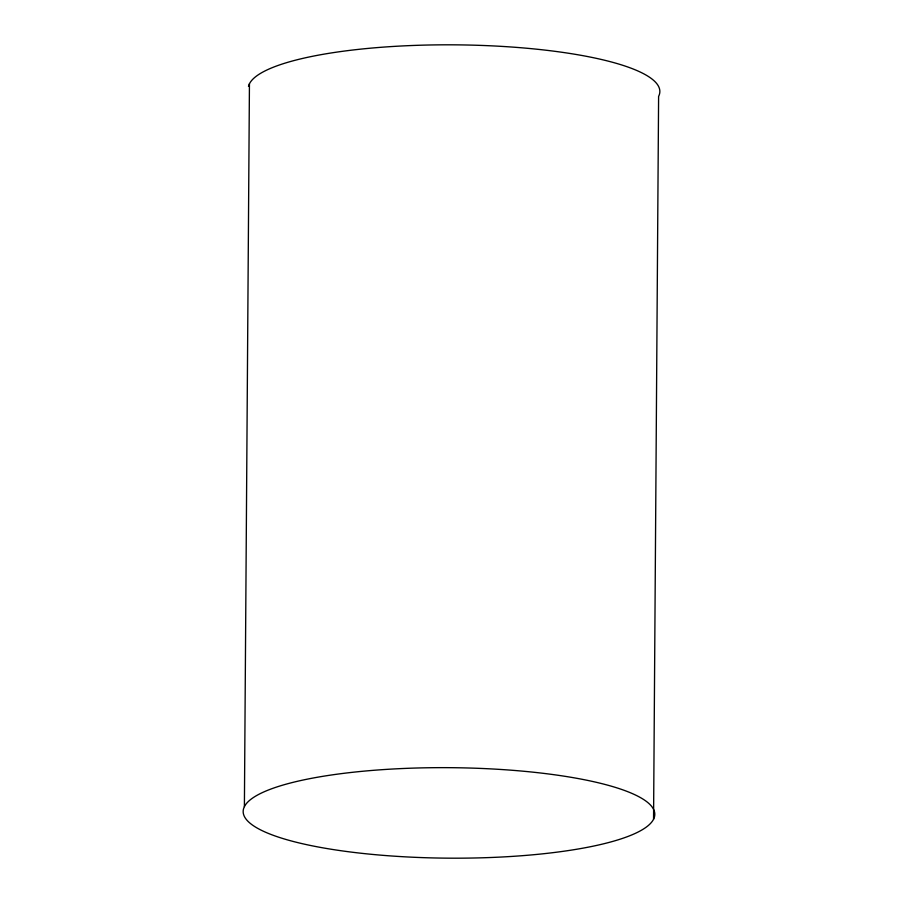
<?xml version="1.0" encoding="UTF-8"?>
<svg xmlns="http://www.w3.org/2000/svg" width="903" height="903" viewBox="0 0 903 903"><rect width="100%" height="100%" fill="white"/><g stroke="black" fill="none" stroke-linecap="round" stroke-linejoin="round"><path stroke-width="1.35" d="M244.397 806.593L249.442 83.776M653.558 819.224A205.828 45.252 0.4 0 0 366.212 770.936A205.828 45.252 0.4 0 0 327.168 848.583A205.828 45.252 0.4 0 0 653.558 819.224L658.603 96.407A205.828 45.252 0.4 0 0 470.632 45.094A205.828 45.252 0.4 0 0 248.483 86.372"/></g></svg>
